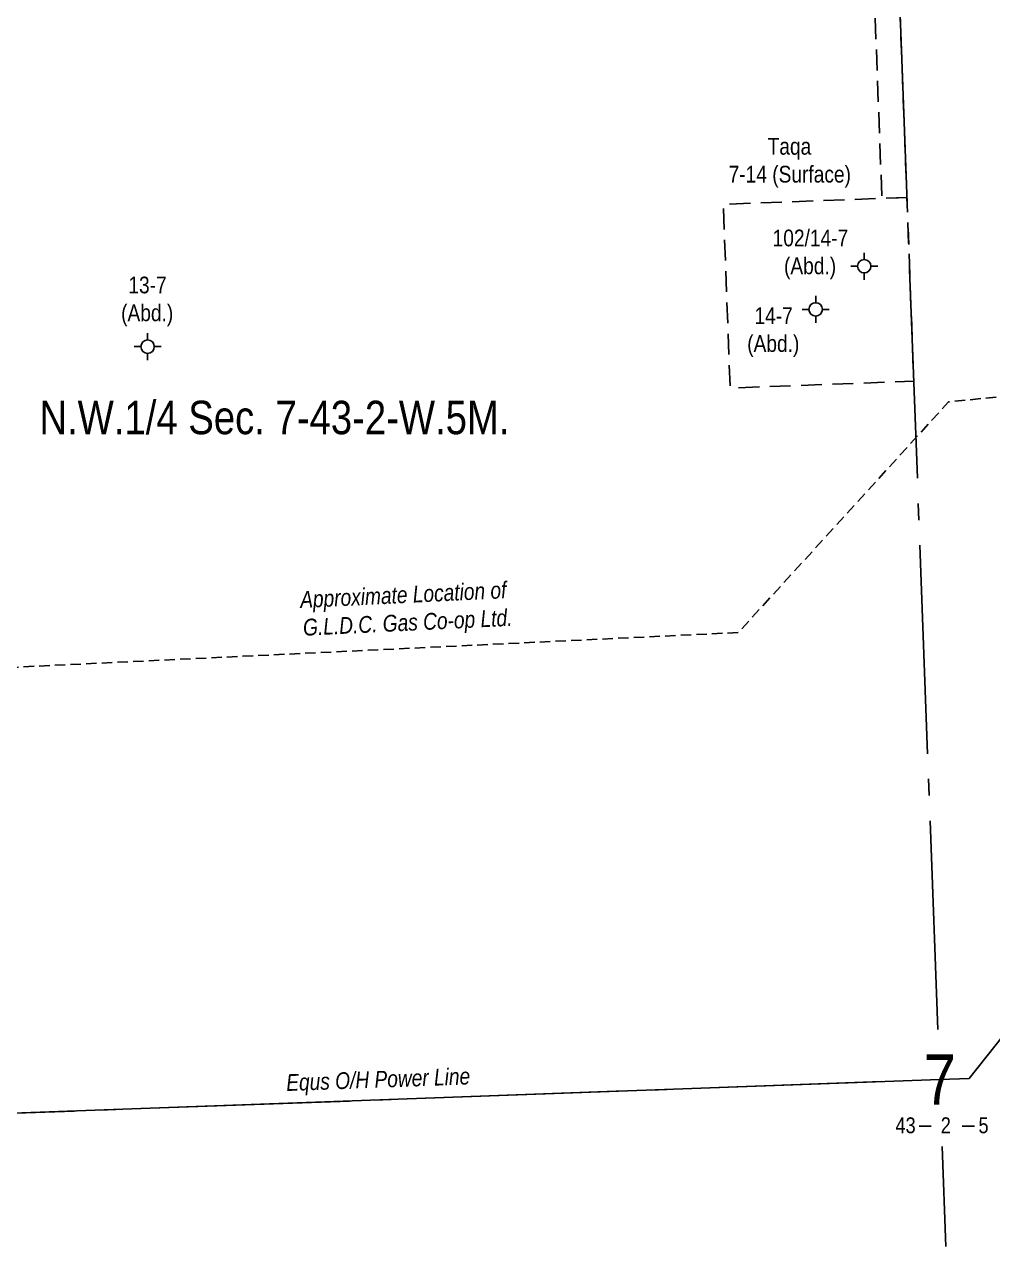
# Model space of a CAD drawing. Extents: x 665644 to 688844, y 5825051 to 5844826.
# Drawn here: x 683298 to 683878, y 5841228 to 5841960 of the extents above; entities that cross this region are included whole.
import ezdxf
from ezdxf.enums import TextEntityAlignment as Align

# ---------------------------------------------------------------- set-up
doc = ezdxf.new("R2010")
doc.units = 0
doc.header["$LTSCALE"] = 5
for name, pattern in [('foc-ACCESSROAD', [3.75, 2.5, -1.25]), ('foc-QUARTERLINE', [33, 25, -3, 2, -3]), ('UG_PIPE', [1.875, 1.25, -0.625])]:
    doc.linetypes.add(name, pattern=pattern)
for name, color, linetype in [('10', 1, 'Continuous'), ('9', 3, 'Continuous'), ('AS-PIPE-UG', 44, 'UG_PIPE'), ('AS-POWER', 104, 'foc-POWER'), ('C-SYMBOL', 7, 'Continuous'), ('F-AR', 190, 'foc-ACCESSROAD'), ('F-WS', 190, 'foc-ACCESSROAD'), ('F-WS-S', 190, 'Continuous'), ('L-SECLBL', 7, 'Continuous'), ('L-SECQ', 8, 'foc-QUARTERLINE')]:
    doc.layers.add(name, color=color, linetype=linetype)
doc.layers.add('F-WS-T', color=190, linetype='Continuous', lineweight=9)
doc.styles.add('175L', font='ARIALN.TTF', dxfattribs={"height": 20})
doc.styles.add('80L', font='ARIALN.TTF', dxfattribs={"height": 10})
doc.styles.add('foc-LtypeFont', font='ARIALN.TTF', dxfattribs={"height": 7.35})
doc.styles.add('SIMPLEX', font='ARIALN.TTF')
doc.linetypes.add('foc-POWER', pattern='A,6,-1,["P",foc-LtypeFont,S=0.2,R=0,X=-0.625,Y=-0.75],-1.24,4', length=12.24)
doc.linetypes.add('foc-POWER-NOLINE', pattern='A,0,-4,["P",foc-LtypeFont,S=0.2,R=0,X=-0.625,Y=-0.75],-8.24', length=12.24)

# ---------------------------------------------------------------- blocks, each defined once
blk = doc.blocks.new('L-SECLBL')
at = {"layer": '9', "color": 7}
for p, q in [((-5.08, -27.83), (-12.29, -27.83)), ((20.7, -27.83), (13.5, -27.83))]:
    blk.add_line(p, q, dxfattribs=at)
at = {"layer": '10', "color": 2, "style": 'SIMPLEX'}
blk.add_attdef('SEC', text='', height=30, dxfattribs=at).set_placement((0, 0), align=Align.MIDDLE)
at = {"layer": '10', "color": 5, "style": '80L'}
blk.add_attdef('TWP', text='', height=9.5, dxfattribs=at).set_placement((-14.43, -27.37), align=Align.MIDDLE_RIGHT)
blk.add_attdef('RGE', text='', height=9.5, dxfattribs=at).set_placement((3.62, -27.37), align=Align.MIDDLE_CENTER)
blk.add_attdef('MER', text='', height=9.5, dxfattribs=at).set_placement((23.17, -27.37), align=Align.MIDDLE_LEFT)
blk = doc.blocks.new('GABD')
for p, q in [((0, 0.81), (0, 1.62)), ((-0.81, 0), (-1.62, 0)), ((1.62, 0), (0.81, 0)), ((0, -0.81), (0, -1.62))]:
    blk.add_line(p, q)
blk.add_circle((0, 0), 0.8)

msp = doc.modelspace()

# ---------------------------------------------------------------- linework, layer by layer
at = {"layer": 'AS-PIPE-UG', "flags": 128}
msp.add_lwpolyline([(683222.766, 5841571.622), (683725.495, 5841595.749), (683851.325, 5841733.749), (683926.662, 5841741.31), (684675.89, 5841824.351), (685145.158, 5842075.222), (685317.272, 5842166.816), (685313.868, 5842236.586), (685350.429, 5842301.854)], dxfattribs=at)
at = {"layer": 'AS-POWER', "flags": 128}
msp.add_lwpolyline([(683863.716, 5841328.891), (683934.962, 5841418.818), (684182.262, 5841727.292), (684284.706, 5841852.514), (685125.818, 5842047.381), (685194.518, 5842116.803)], dxfattribs=at)
at = {"layer": 'AS-POWER', "linetype": 'foc-POWER-NOLINE', "flags": 128}
msp.add_lwpolyline([(683038.091, 5841298.888), (683846.033, 5841328.25), (683863.716, 5841328.891)], dxfattribs=at)
at = {"layer": 'F-AR', "flags": 128}
msp.add_lwpolyline([(683816.545, 5842120.532), (683826.389, 5841856.054), (683811.399, 5841855.496), (683801.554, 5842120.026), (683816.545, 5842120.532)], close=True, dxfattribs=at)
at = {"layer": 'F-WS', "flags": 128}
msp.add_lwpolyline([(683826.389, 5841856.054), (683716.465, 5841851.962), (683720.556, 5841742.038), (683830.48, 5841746.13)], close=True, dxfattribs=at)
at = {"layer": 'L-SECQ', "flags": 128}
for points in [[(683844.917, 5841358.232), (683816.171, 5842130.582)], [(683038.091, 5841298.888), (683811.233, 5841326.985)], [(683038.091, 5841298.888), (683811.233, 5841326.985)], [(683847.52, 5841288.282), (683849.751, 5841228.319)]]:
    msp.add_lwpolyline(points, dxfattribs=at)

# ---------------------------------------------------------------- block references
at = {"layer": 'F-WS-S', "xscale": 4.999999999999987, "yscale": 4.999999999999987, "zscale": 4.999999999999987}
for p in [(683800.822, 5841814.884), (683771.757, 5841789.088), (683371.908, 5841766.78)]:
    msp.add_blockref('GABD', p, dxfattribs=at)
at = {"layer": 'L-SECLBL'}
msp.add_blockref('L-SECLBL', (683846.033, 5841328.25), dxfattribs=at).add_auto_attribs({'SEC': '7', 'TWP': '43', 'RGE': '2', 'MER': '5'})

# ---------------------------------------------------------------- texts
at = {"layer": 'AS-PIPE-UG', "insert": (683443.138, 5841619.43), "char_height": 10, "attachment_point": 1, "rotation": 2.74763, "style": '175L'}
msp.add_mtext_dynamic_manual_height_columns('\\pi19.835;{\\fArial Narrow|b0|i1|c0|p34;Approximate Location of\\P\\pi20.759;G.L.D.C. Gas Co-op Ltd.}', width=164.71119, gutter_width=100, heights=[0], dxfattribs=at)
at = {"layer": 'AS-POWER', "insert": (683453.09, 5841331.311), "char_height": 10, "attachment_point": 1, "rotation": 2.081241, "style": '175L'}
msp.add_mtext_dynamic_manual_height_columns('\\pi1.5916;{\\fArial Narrow|b0|i1|c0|p34;Equs O/H Power Line}', width=112.50109, gutter_width=100, heights=[0], dxfattribs=at)
at = {"layer": 'C-SYMBOL', "color": 3, "style": '175L'}
msp.add_text('N.W.1/4 Sec. 7-43-2-W.5M.', height=20, dxfattribs=at).set_placement((683447.814, 5841708.397), align=Align.BOTTOM_CENTER)
at = {"layer": 'F-WS-S', "char_height": 10, "attachment_point": 1, "style": '175L'}
for s, insert in [('\\pi-0.96874;102/14-7\\P\\pi5.8525;(Abd.)', (683746.965, 5841836.815)), ('\\pi10.181;13-7\\P\\pi5.8525;(Abd.)', (683350.2, 5841808.683)), ('\\pi10.181;14-7\\P\\pi5.8525;(Abd.)', (683724.937, 5841790.327))]:
    msp.add_mtext_dynamic_manual_height_columns(s, width=41.51409, gutter_width=100, heights=[0], dxfattribs=dict(at, insert=insert))
at = {"layer": 'F-WS-T', "insert": (683716.165, 5841891.649), "char_height": 10, "attachment_point": 1, "style": '175L'}
msp.add_mtext_dynamic_manual_height_columns('\\pi26.837;Taqa\\P\\pi3.4982;7-14 (Surface)', width=78.99495, gutter_width=100, heights=[0], dxfattribs=at)

doc.saveas('drawing.dxf')
